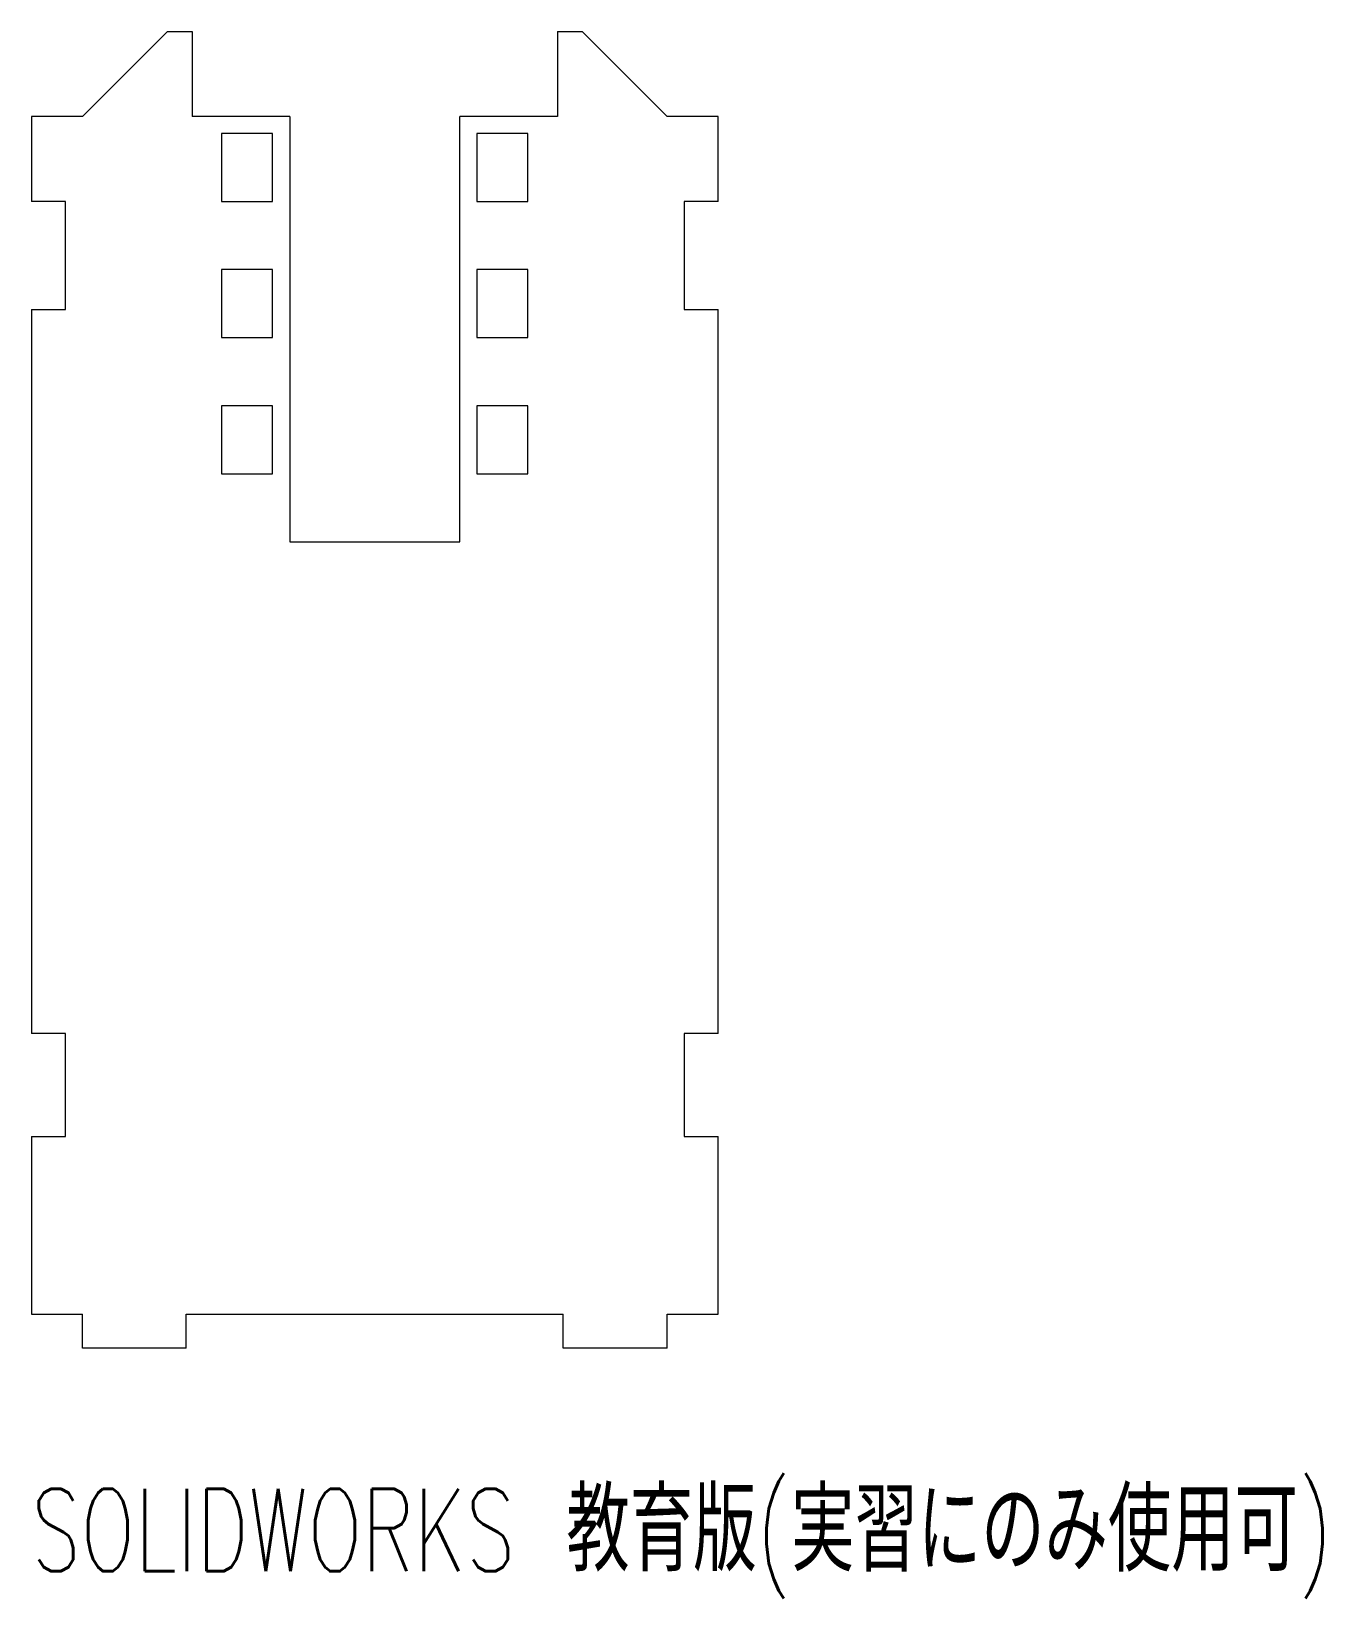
# Model space of a CAD drawing. Header units: millimetres. Extents: x 0 to 75.9, y -16.7 to 75.4.
import ezdxf

# ---------------------------------------------------------------- set-up
doc = ezdxf.new("R2010")
doc.units = ezdxf.units.MM
doc.styles.add('SLDTEXTSTYLE0', font='TXT', dxfattribs={"width": 0.7, "bigfont": 'bigfont'})

msp = doc.modelspace()

# ---------------------------------------------------------------- linework, layer by layer
at = {"color": 7, "linetype": 'Continuous', "lineweight": 15}
for p, q in [((8, 75.4), (3, 70.4)), ((8, 75.4), (9.45, 75.4)), ((9.45, 75.4), (9.45, 70.4)), ((30.9, 75.4), (32.35, 75.4)), ((30.9, 75.4), (30.9, 70.4)), ((37.35, 70.4), (32.35, 75.4)), ((3, 70.4), (0, 70.4)), ((0, 70.4), (0, 65.4)), ((15.175, 70.4), (9.45, 70.4)), ((15.175, 70.4), (15.175, 45.4)), ((30.9, 70.4), (25.175, 70.4)), ((25.175, 45.4), (25.175, 70.4)), ((40.35, 70.4), (37.35, 70.4)), ((40.35, 65.4), (40.35, 70.4)), ((11.175, 69.4), (11.175, 65.4)), ((14.175, 69.4), (11.175, 69.4)), ((14.175, 65.4), (14.175, 69.4)), ((26.175, 69.4), (26.175, 65.4)), ((29.175, 69.4), (26.175, 69.4)), ((29.175, 65.4), (29.175, 69.4)), ((2, 65.4), (0, 65.4)), ((2, 59.05), (2, 65.4)), ((11.175, 65.4), (14.175, 65.4)), ((26.175, 65.4), (29.175, 65.4)), ((38.35, 65.4), (38.35, 59.05)), ((40.35, 65.4), (38.35, 65.4)), ((11.175, 61.4), (11.175, 57.4)), ((14.175, 61.4), (11.175, 61.4)), ((14.175, 57.4), (14.175, 61.4)), ((26.175, 61.4), (26.175, 57.4)), ((29.175, 61.4), (26.175, 61.4)), ((29.175, 57.4), (29.175, 61.4)), ((0, 59.05), (2, 59.05)), ((0, 59.05), (0, 16.5)), ((38.35, 59.05), (40.35, 59.05)), ((40.35, 16.5), (40.35, 59.05)), ((11.175, 57.4), (14.175, 57.4)), ((26.175, 57.4), (29.175, 57.4)), ((11.175, 53.4), (11.175, 49.4)), ((14.175, 53.4), (11.175, 53.4)), ((14.175, 49.4), (14.175, 53.4)), ((26.175, 53.4), (26.175, 49.4)), ((29.175, 53.4), (26.175, 53.4)), ((29.175, 49.4), (29.175, 53.4)), ((11.175, 49.4), (14.175, 49.4)), ((26.175, 49.4), (29.175, 49.4)), ((15.175, 45.4), (25.175, 45.4)), ((2, 16.5), (0, 16.5)), ((2, 10.45), (2, 16.5)), ((38.35, 16.5), (38.35, 10.45)), ((40.35, 16.5), (38.35, 16.5)), ((0, 10.45), (2, 10.45)), ((0, 10.45), (0, 0)), ((38.35, 10.45), (40.35, 10.45)), ((40.35, 0), (40.35, 10.45)), ((0, 0), (3, 0)), ((3, -2), (3, 0)), ((9.1, -2), (9.1, 0)), ((9.1, 0), (31.25, 0)), ((31.25, -2), (31.25, 0)), ((37.35, -2), (37.35, 0)), ((37.35, 0), (40.35, 0)), ((9.1, -2), (3, -2)), ((37.35, -2), (31.25, -2))]:
    msp.add_line(p, q, dxfattribs=at)

# ---------------------------------------------------------------- texts
at = {"color": 7, "linetype": 'Continuous', "insert": (0, -10.27), "char_height": 4.83362, "attachment_point": 1, "style": 'SLDTEXTSTYLE0'}
msp.add_mtext('SOLIDWORKS 教育版(実習にのみ使用可)', dxfattribs=at)

doc.saveas('drawing.dxf')
